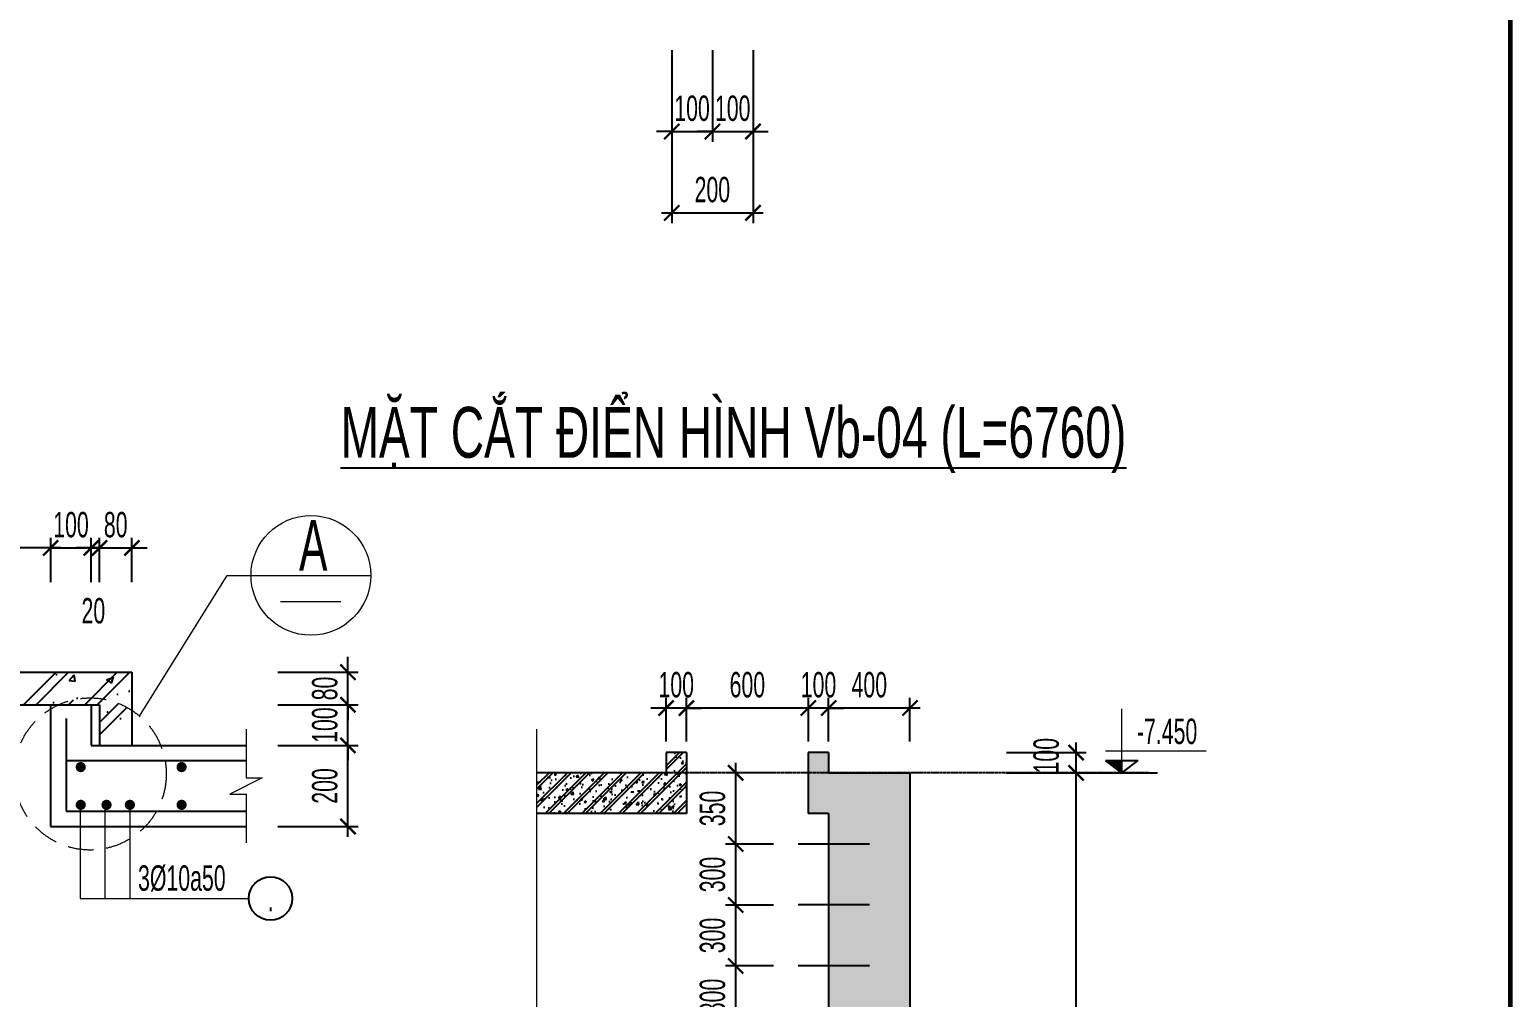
# Model space of a CAD drawing. Header units: millimetres. Extents: x 49116 to 95141, y 45601 to 60451.
# Drawn here: x 64198 to 67841, y 48001 to 50381 of the extents above; entities that cross this region are included whole.
import ezdxf
from ezdxf.enums import TextEntityAlignment as Align

# ---------------------------------------------------------------- set-up
doc = ezdxf.new("R2010")
doc.units = ezdxf.units.MM
doc.header["$MEASUREMENT"] = 0
doc.linetypes.add('CENTER2', pattern=[1.125, 0.75, -0.125, 0.125, -0.125])
doc.linetypes.add('HIDDEN', pattern=[9.525, 6.35, -3.175])
doc.layers.get('DEFPOINTS').update_dxf_attribs({"color": 252})
for name, color, linetype in [('CDC-KHUNGTEN', 7, 'Continuous'), ('CDC.01.AXIS', 160, 'CENTER2'), ('CDC.02.DIM', 1, 'Continuous'), ('CDC.03.BORDER', 3, 'Continuous'), ('CDC.05.STEEL', 4, 'Continuous'), ('CDC.06.TEXT', 2, 'Continuous'), ('CDC.10.HATCH', 251, 'Continuous'), ('CDC.14.STEELNUM', 3, 'Continuous'), ('CDC.16.BIGTEXT', 6, 'Continuous'), ('CHI', 1, 'Continuous'), ('DIM', 1, 'Continuous'), ('KCS_HATCH', 8, 'Continuous'), ('STEEL', 4, 'Continuous')]:
    doc.layers.add(name, color=color, linetype=linetype)
doc.layers.add('KCS_CHI', color=1, linetype='Continuous', lineweight=15)
doc.styles.add('arial', font='arial.ttf', dxfattribs={"width": 0.6})
doc.styles.add('KCS_SMTEXT', font='arial.ttf', dxfattribs={"width": 0.7})
doc.styles.add('TEXT', font='', dxfattribs={"width": 0.6, "height": 200})
doc.styles.get('TEXT').set_extended_font_data('.VnArialH')
doc.dimstyles.new('DIM25', dxfattribs={"dimscale": 25, "dimtxt": 2.5, "dimasz": 1.5, "dimexe": 1, "dimexo": 0, "dimgap": 1, "dimtad": 1, "dimdec": 0, "dimzin": 0, "dimdsep": 46, "dimtxsty": 'arial', "dimblk1": 'ARCHTICK', "dimblk2": 'ARCHTICK', "dimsah": 1, "dimcen": 0.09, "dimdle": 1, "dimclrd": 256, "dimclre": 1, "dimclrt": 2, "dimadec": 0, "dimazin": 0, "dimtfac": 1, "dimtdec": 0, "dimtix": 1, "dimtmove": 2, "dimatfit": 0, "dimldrblk": 'DOT', "dimfxl": 50, "dimtolj": 1, "dimtzin": 0, "dimarcsym": 0})
doc.dimstyles.new('DIM25x0.5', dxfattribs={"dimscale": 25, "dimtxt": 2.5, "dimasz": 1.5, "dimexe": 1, "dimexo": 0, "dimgap": 1, "dimtad": 1, "dimdec": 0, "dimlfac": 2, "dimzin": 0, "dimdsep": 46, "dimtxsty": 'arial', "dimblk1": 'ARCHTICK', "dimblk2": 'ARCHTICK', "dimsah": 1, "dimcen": 0.09, "dimdle": 1, "dimclrd": 256, "dimclre": 1, "dimclrt": 2, "dimadec": 0, "dimazin": 0, "dimtfac": 1, "dimtdec": 0, "dimtix": 1, "dimtmove": 2, "dimatfit": 0, "dimldrblk": 'DOT', "dimfxl": 50, "dimtolj": 1, "dimtzin": 0, "dimarcsym": 0})

# ---------------------------------------------------------------- blocks, each defined once
blk = doc.blocks.new('_ArchTick')
at = {"color": 0, "linetype": 'ByBlock', "const_width": 0.15}
blk.add_lwpolyline([(-0.5, -0.5), (0.5, 0.5)], dxfattribs=at)
blk = doc.blocks.new('*D64')
at = {"layer": 'CDC.02.DIM', "lineweight": -2, "transparency": 16777216}
for p, q in [((64981.1, 48720.7), (64981.1, 48758.2)), ((64981.1, 48620.7), (64981.1, 48720.7)), ((64981.1, 48620.7), (64981.1, 48583.2))]:
    blk.add_line(p, q, dxfattribs=at)
at = {"layer": 'CDC.02.DIM', "color": 1, "lineweight": -2, "transparency": 16777216}
for p, q in [((64808.6, 48720.7), (65006.1, 48720.7)), ((64808.6, 48620.7), (65006.1, 48620.7))]:
    blk.add_line(p, q, dxfattribs=at)
at = {"layer": 'DEFPOINTS', "color": 0, "transparency": 16777216}
for p in [(64808.6, 48720.7), (64981.1, 48720.7), (64808.6, 48620.7)]:
    blk.add_point(p, dxfattribs=at)
at = {"layer": 'CDC.02.DIM', "lineweight": -2, "transparency": 16777216, "xscale": 37.5, "yscale": 37.5, "zscale": 37.5}
for p, rotation in [((64981.1, 48720.7), 270), ((64981.1, 48620.7), 90)]:
    blk.add_blockref('_ArchTick', p, dxfattribs=dict(at, rotation=rotation))
at = {"layer": 'CDC.02.DIM', "color": 2, "transparency": 16777216, "insert": (64924.2, 48670.7), "char_height": 62.5, "attachment_point": 5, "rotation": 90, "style": 'arial'}
blk.add_mtext('\\A1;100', dxfattribs=at)
blk = doc.blocks.new('_DOT')
at = {"color": 0, "linetype": 'ByBlock'}
blk.add_line((-0.5, 0), (-1, 0), dxfattribs=at)
at = {"color": 0, "linetype": 'ByBlock', "const_width": 0.5}
blk.add_lwpolyline([(-0.25, 0, 1), (0.25, 0, 1)], format="xyb", close=True, dxfattribs=at)
blk = doc.blocks.new('*D65')
at = {"layer": 'CDC.02.DIM', "lineweight": -2, "transparency": 16777216}
blk.add_line((64274.8, 49106.4), (63624.8, 49106.4), dxfattribs=at)
at = {"layer": 'CDC.02.DIM', "color": 1, "lineweight": -2, "transparency": 16777216}
for p, q in [((63649.8, 49022), (63649.8, 49131.4)), ((64249.8, 49022), (64249.8, 49131.4))]:
    blk.add_line(p, q, dxfattribs=at)
at = {"layer": 'DEFPOINTS', "color": 0, "transparency": 16777216}
for p in [(63649.8, 49106.4), (63649.8, 49022), (64249.8, 49022)]:
    blk.add_point(p, dxfattribs=at)
at = {"layer": 'CDC.02.DIM', "lineweight": -2, "transparency": 16777216, "xscale": 37.5, "yscale": 37.5, "zscale": 37.5, "rotation": 180}
blk.add_blockref('_ArchTick', (63649.8, 49106.4), dxfattribs=at)
at = {"layer": 'CDC.02.DIM', "lineweight": -2, "transparency": 16777216, "xscale": 37.5, "yscale": 37.5, "zscale": 37.5}
blk.add_blockref('_ArchTick', (64249.8, 49106.4), dxfattribs=at)
at = {"layer": 'CDC.02.DIM', "color": 2, "transparency": 16777216, "insert": (63949.8, 49163.3), "char_height": 62.5, "attachment_point": 5, "style": 'arial'}
blk.add_mtext('\\A1;600 ', dxfattribs=at)
blk = doc.blocks.new('*D67')
at = {"layer": 'CDC.02.DIM', "lineweight": -2, "transparency": 16777216}
for p, q in [((64249.8, 49106.4), (64212.3, 49106.4)), ((64249.8, 49106.4), (64349.8, 49106.4)), ((64349.8, 49106.4), (64387.3, 49106.4))]:
    blk.add_line(p, q, dxfattribs=at)
at = {"layer": 'CDC.02.DIM', "color": 1, "lineweight": -2, "transparency": 16777216}
for p, q in [((64249.8, 49022), (64249.8, 49131.4)), ((64349.8, 49022), (64349.8, 49131.4))]:
    blk.add_line(p, q, dxfattribs=at)
at = {"layer": 'DEFPOINTS', "color": 0, "transparency": 16777216}
for p in [(64349.8, 49106.4), (64249.8, 49022), (64349.8, 49022)]:
    blk.add_point(p, dxfattribs=at)
at = {"layer": 'CDC.02.DIM', "lineweight": -2, "transparency": 16777216, "xscale": 37.5, "yscale": 37.5, "zscale": 37.5}
blk.add_blockref('_ArchTick', (64249.8, 49106.4), dxfattribs=at)
at = {"layer": 'CDC.02.DIM', "lineweight": -2, "transparency": 16777216, "xscale": 37.5, "yscale": 37.5, "zscale": 37.5, "rotation": 180}
blk.add_blockref('_ArchTick', (64349.8, 49106.4), dxfattribs=at)
at = {"layer": 'CDC.02.DIM', "color": 2, "transparency": 16777216, "insert": (64299.8, 49163.3), "char_height": 62.5, "attachment_point": 5, "style": 'arial'}
blk.add_mtext('\\A1;100 ', dxfattribs=at)
blk = doc.blocks.new('*D68')
at = {"layer": 'CDC.02.DIM', "lineweight": -2, "transparency": 16777216}
for p, q in [((64349.8, 49106.4), (64312.3, 49106.4)), ((64349.8, 49106.4), (64369.8, 49106.4)), ((64369.8, 49106.4), (64407.3, 49106.4))]:
    blk.add_line(p, q, dxfattribs=at)
at = {"layer": 'CDC.02.DIM', "color": 1, "lineweight": -2, "transparency": 16777216}
for p, q in [((64349.8, 49022), (64349.8, 49131.4)), ((64369.8, 49022), (64369.8, 49131.4))]:
    blk.add_line(p, q, dxfattribs=at)
at = {"layer": 'DEFPOINTS', "color": 0, "transparency": 16777216}
for p in [(64369.8, 49106.4), (64349.8, 49022), (64369.8, 49022)]:
    blk.add_point(p, dxfattribs=at)
at = {"layer": 'CDC.02.DIM', "lineweight": -2, "transparency": 16777216, "xscale": 37.5, "yscale": 37.5, "zscale": 37.5}
blk.add_blockref('_ArchTick', (64349.8, 49106.4), dxfattribs=at)
at = {"layer": 'CDC.02.DIM', "lineweight": -2, "transparency": 16777216, "xscale": 37.5, "yscale": 37.5, "zscale": 37.5, "rotation": 180}
blk.add_blockref('_ArchTick', (64369.8, 49106.4), dxfattribs=at)
at = {"layer": 'CDC.02.DIM', "color": 2, "transparency": 16777216, "insert": (64354.8, 48951.4), "char_height": 62.5, "attachment_point": 5, "style": 'arial'}
blk.add_mtext('\\A1;20', dxfattribs=at)
blk = doc.blocks.new('*D69')
at = {"layer": 'CDC.02.DIM', "lineweight": -2, "transparency": 16777216}
for p, q in [((64369.8, 49106.4), (64332.3, 49106.4)), ((64369.8, 49106.4), (64449.8, 49106.4)), ((64449.8, 49106.4), (64487.3, 49106.4))]:
    blk.add_line(p, q, dxfattribs=at)
at = {"layer": 'CDC.02.DIM', "color": 1, "lineweight": -2, "transparency": 16777216}
for p, q in [((64369.8, 49022), (64369.8, 49131.4)), ((64449.8, 49022), (64449.8, 49131.4))]:
    blk.add_line(p, q, dxfattribs=at)
at = {"layer": 'DEFPOINTS', "color": 0, "transparency": 16777216}
for p in [(64449.8, 49106.4), (64369.8, 49022), (64449.8, 49022)]:
    blk.add_point(p, dxfattribs=at)
at = {"layer": 'CDC.02.DIM', "lineweight": -2, "transparency": 16777216, "xscale": 37.5, "yscale": 37.5, "zscale": 37.5}
blk.add_blockref('_ArchTick', (64369.8, 49106.4), dxfattribs=at)
at = {"layer": 'CDC.02.DIM', "lineweight": -2, "transparency": 16777216, "xscale": 37.5, "yscale": 37.5, "zscale": 37.5, "rotation": 180}
blk.add_blockref('_ArchTick', (64449.8, 49106.4), dxfattribs=at)
at = {"layer": 'CDC.02.DIM', "color": 2, "transparency": 16777216, "insert": (64409.8, 49163.3), "char_height": 62.5, "attachment_point": 5, "style": 'arial'}
blk.add_mtext('\\A1;80 ', dxfattribs=at)
blk = doc.blocks.new('*D72')
at = {"layer": 'CDC.02.DIM', "lineweight": -2, "transparency": 16777216}
for p, q in [((64981.1, 48800.7), (64981.1, 48838.2)), ((64981.1, 48720.7), (64981.1, 48800.7)), ((64981.1, 48720.7), (64981.1, 48683.2))]:
    blk.add_line(p, q, dxfattribs=at)
at = {"layer": 'CDC.02.DIM', "color": 1, "lineweight": -2, "transparency": 16777216}
for p, q in [((64808.6, 48800.7), (65006.1, 48800.7)), ((64808.6, 48720.7), (65006.1, 48720.7))]:
    blk.add_line(p, q, dxfattribs=at)
at = {"layer": 'DEFPOINTS', "color": 0, "transparency": 16777216}
for p in [(64808.6, 48800.7), (64981.1, 48800.7), (64808.6, 48720.7)]:
    blk.add_point(p, dxfattribs=at)
at = {"layer": 'CDC.02.DIM', "lineweight": -2, "transparency": 16777216, "xscale": 37.5, "yscale": 37.5, "zscale": 37.5}
for p, rotation in [((64981.1, 48800.7), 270), ((64981.1, 48720.7), 90)]:
    blk.add_blockref('_ArchTick', p, dxfattribs=dict(at, rotation=rotation))
at = {"layer": 'CDC.02.DIM', "color": 2, "transparency": 16777216, "insert": (64924.2, 48760.7), "char_height": 62.5, "attachment_point": 5, "rotation": 90, "style": 'arial'}
blk.add_mtext('\\A1;80', dxfattribs=at)
blk = doc.blocks.new('*D81')
at = {"layer": 'CDC.02.DIM', "lineweight": -2, "transparency": 16777216}
blk.add_line((64981.1, 48396.2), (64981.1, 48645.7), dxfattribs=at)
at = {"layer": 'CDC.02.DIM', "color": 1, "lineweight": -2, "transparency": 16777216}
for p, q in [((64808.6, 48620.7), (65006.1, 48620.7)), ((64808.6, 48421.2), (65006.1, 48421.2))]:
    blk.add_line(p, q, dxfattribs=at)
at = {"layer": 'DEFPOINTS', "color": 0, "transparency": 16777216}
for p in [(64808.6, 48620.7), (64981.1, 48620.7), (64808.6, 48421.2)]:
    blk.add_point(p, dxfattribs=at)
at = {"layer": 'CDC.02.DIM', "lineweight": -2, "transparency": 16777216, "xscale": 37.5, "yscale": 37.5, "zscale": 37.5}
for p, rotation in [((64981.1, 48620.7), 90), ((64981.1, 48421.2), 270)]:
    blk.add_blockref('_ArchTick', p, dxfattribs=dict(at, rotation=rotation))
at = {"layer": 'CDC.02.DIM', "color": 2, "transparency": 16777216, "insert": (64924.2, 48521), "char_height": 62.5, "attachment_point": 5, "rotation": 90, "style": 'arial'}
blk.add_mtext('\\A1;200', dxfattribs=at)
blk = doc.blocks.new('*D109')
at = {"layer": 'CDC.02.DIM', "color": 1, "lineweight": -2, "transparency": 16777216}
for p, q in [((65777.6, 50330.4), (65777.6, 50105.4)), ((65877.6, 50330.4), (65877.6, 50105.4))]:
    blk.add_line(p, q, dxfattribs=at)
at = {"layer": 'CDC.02.DIM', "lineweight": -2, "transparency": 16777216}
for p, q in [((65777.6, 50130.4), (65740.1, 50130.4)), ((65777.6, 50130.4), (65877.6, 50130.4)), ((65877.6, 50130.4), (65915.1, 50130.4))]:
    blk.add_line(p, q, dxfattribs=at)
at = {"layer": 'DEFPOINTS', "color": 0, "transparency": 16777216}
for p in [(65777.6, 50330.4), (65877.6, 50330.4), (65877.6, 50130.4)]:
    blk.add_point(p, dxfattribs=at)
at = {"layer": 'CDC.02.DIM', "lineweight": -2, "transparency": 16777216, "xscale": 37.5, "yscale": 37.5, "zscale": 37.5}
blk.add_blockref('_ArchTick', (65777.6, 50130.4), dxfattribs=at)
at = {"layer": 'CDC.02.DIM', "lineweight": -2, "transparency": 16777216, "xscale": 37.5, "yscale": 37.5, "zscale": 37.5, "rotation": 180}
blk.add_blockref('_ArchTick', (65877.6, 50130.4), dxfattribs=at)
at = {"layer": 'CDC.02.DIM', "color": 2, "transparency": 16777216, "insert": (65827.6, 50187.4), "char_height": 62.5, "attachment_point": 5, "style": 'arial'}
blk.add_mtext('\\A1;100', dxfattribs=at)
blk = doc.blocks.new('*D118')
at = {"layer": 'CDC.02.DIM', "color": 1, "lineweight": -2, "transparency": 16777216}
for p, q in [((65777.6, 50330.4), (65777.6, 49905.4)), ((65977.6, 50330.4), (65977.6, 49905.4))]:
    blk.add_line(p, q, dxfattribs=at)
at = {"layer": 'CDC.02.DIM', "lineweight": -2, "transparency": 16777216}
blk.add_line((65752.6, 49930.4), (66002.6, 49930.4), dxfattribs=at)
at = {"layer": 'DEFPOINTS', "color": 0, "transparency": 16777216}
for p in [(65777.6, 50330.4), (65977.6, 50330.4), (65977.6, 49930.4)]:
    blk.add_point(p, dxfattribs=at)
at = {"layer": 'CDC.02.DIM', "lineweight": -2, "transparency": 16777216, "xscale": 37.5, "yscale": 37.5, "zscale": 37.5, "rotation": 180}
blk.add_blockref('_ArchTick', (65777.6, 49930.4), dxfattribs=at)
at = {"layer": 'CDC.02.DIM', "lineweight": -2, "transparency": 16777216, "xscale": 37.5, "yscale": 37.5, "zscale": 37.5}
blk.add_blockref('_ArchTick', (65977.6, 49930.4), dxfattribs=at)
at = {"layer": 'CDC.02.DIM', "color": 2, "transparency": 16777216, "insert": (65877.6, 49987.4), "char_height": 62.5, "attachment_point": 5, "style": 'arial'}
blk.add_mtext('\\A1;200', dxfattribs=at)
blk = doc.blocks.new('*D119')
at = {"layer": 'CDC.02.DIM', "color": 1, "lineweight": -2, "transparency": 16777216}
for p, q in [((65877.6, 50330.4), (65877.6, 50105.4)), ((65977.6, 50330.4), (65977.6, 50105.4))]:
    blk.add_line(p, q, dxfattribs=at)
at = {"layer": 'CDC.02.DIM', "lineweight": -2, "transparency": 16777216}
for p, q in [((65877.6, 50130.4), (65840.1, 50130.4)), ((65877.6, 50130.4), (65977.6, 50130.4)), ((65977.6, 50130.4), (66015.1, 50130.4))]:
    blk.add_line(p, q, dxfattribs=at)
at = {"layer": 'DEFPOINTS', "color": 0, "transparency": 16777216}
for p in [(65877.6, 50330.4), (65977.6, 50330.4), (65977.6, 50130.4)]:
    blk.add_point(p, dxfattribs=at)
at = {"layer": 'CDC.02.DIM', "lineweight": -2, "transparency": 16777216, "xscale": 37.5, "yscale": 37.5, "zscale": 37.5}
blk.add_blockref('_ArchTick', (65877.6, 50130.4), dxfattribs=at)
at = {"layer": 'CDC.02.DIM', "lineweight": -2, "transparency": 16777216, "xscale": 37.5, "yscale": 37.5, "zscale": 37.5, "rotation": 180}
blk.add_blockref('_ArchTick', (65977.6, 50130.4), dxfattribs=at)
at = {"layer": 'CDC.02.DIM', "color": 2, "transparency": 16777216, "insert": (65927.6, 50187.4), "char_height": 62.5, "attachment_point": 5, "style": 'arial'}
blk.add_mtext('\\A1;100', dxfattribs=at)
blk = doc.blocks.new('KHUNG A1')
at = {"layer": 'CDC-KHUNGTEN', "color": 255, "lineweight": 60}
blk.add_lwpolyline([(10366.22, 712.17), (10366.22, 1278.17), (9650.22, 1278.17), (9650.22, 712.17), (10366.22, 712.17)], close=True, dxfattribs=at)
blk = doc.blocks.new('CAODO')
at = {"layer": 'KCS_HATCH'}
blk.add_hatch(color=256, dxfattribs=at).paths.add_polyline_path([(-3269.7, 14651), (-3309.7, 14651), (-3269.7, 14621)])
at = {"layer": 'CHI'}
for q in [(-3309.7, 14651), (-3229.7, 14651)]:
    blk.add_line((-3269.7, 14621), q, dxfattribs=at)
at = {"layer": 'DIM'}
for p, q in [((-3309.7, 14651), (-3229.7, 14651)), ((-3269.7, 14621), (-3269.7, 14651)), ((-3357.2, 14621), (-3182.2, 14621))]:
    blk.add_line(p, q, dxfattribs=at)
at = {"layer": 'KCS_CHI'}
for p, q in [((-3269.7, 14621), (-3269.7, 14778.1)), ((-3310.2, 14675.4), (-3062.5, 14675.4))]:
    blk.add_line(p, q, dxfattribs=at)
blk = doc.blocks.new('*D233')
at = {"layer": 'CDC.02.DIM', "lineweight": -2, "transparency": 16777216}
blk.add_line((66772.4, 46953.2), (66772.4, 48578.2), dxfattribs=at)
at = {"layer": 'CDC.02.DIM', "color": 1, "lineweight": -2, "transparency": 16777216}
for p, q in [((66600.8, 48553.2), (66797.4, 48553.2)), ((66600.8, 46978.2), (66797.4, 46978.2))]:
    blk.add_line(p, q, dxfattribs=at)
at = {"layer": 'DEFPOINTS', "color": 0, "transparency": 16777216}
for p in [(66600.8, 48553.2), (66772.4, 48553.2), (66600.8, 46978.2)]:
    blk.add_point(p, dxfattribs=at)
at = {"layer": 'CDC.02.DIM', "lineweight": -2, "transparency": 16777216, "xscale": 37.5, "yscale": 37.5, "zscale": 37.5}
for p, rotation in [((66772.4, 48553.2), 90), ((66772.4, 46978.2), 270)]:
    blk.add_blockref('_ArchTick', p, dxfattribs=dict(at, rotation=rotation))
at = {"layer": 'CDC.02.DIM', "color": 2, "transparency": 16777216, "insert": (66715.4, 47765.7), "char_height": 62.5, "attachment_point": 5, "rotation": 90, "style": 'arial'}
blk.add_mtext('\\A1;3150', dxfattribs=at)
blk = doc.blocks.new('*D234')
at = {"layer": 'CDC.02.DIM', "color": 1, "lineweight": -2, "transparency": 16777216}
for p, q in [((66600.8, 48603.2), (66797.4, 48603.2)), ((66600.8, 48553.2), (66797.4, 48553.2))]:
    blk.add_line(p, q, dxfattribs=at)
at = {"layer": 'CDC.02.DIM', "lineweight": -2, "transparency": 16777216}
blk.add_line((66772.4, 48528.2), (66772.4, 48628.2), dxfattribs=at)
at = {"layer": 'DEFPOINTS', "color": 0, "transparency": 16777216}
for p in [(66600.8, 48603.2), (66772.4, 48603.2), (66600.8, 48553.2)]:
    blk.add_point(p, dxfattribs=at)
at = {"layer": 'CDC.02.DIM', "lineweight": -2, "transparency": 16777216, "xscale": 37.5, "yscale": 37.5, "zscale": 37.5}
for p, rotation in [((66772.4, 48603.2), 90), ((66772.4, 48553.2), 270)]:
    blk.add_blockref('_ArchTick', p, dxfattribs=dict(at, rotation=rotation))
at = {"layer": 'CDC.02.DIM', "color": 2, "transparency": 16777216, "insert": (66699.1, 48595.4), "char_height": 62.5, "attachment_point": 5, "rotation": 90, "style": 'arial'}
blk.add_mtext('\\A1;100', dxfattribs=at)
blk = doc.blocks.new('*U231')
at = {"layer": 'STEEL'}
blk.add_line((-87.9, 0), (87.9, 0), dxfattribs=at)
blk = doc.blocks.new('*U232')
at = {"layer": 'CDC.03.BORDER', "color": 0, "linetype": 'ByBlock', "lineweight": -2, "transparency": 16777216}
for p in [(0, 1200), (0, 1050), (0, 900), (0, 750), (0, 600), (0, 450), (0, 300), (0, 150), (0, 0)]:
    blk.add_blockref('*U231', p, dxfattribs=at)
blk = doc.blocks.new('*D242')
at = {"layer": 'CDC.02.DIM', "lineweight": -2, "transparency": 16777216}
blk.add_line((65935, 47903.2), (65935, 48103.2), dxfattribs=at)
at = {"layer": 'CDC.02.DIM', "color": 1, "lineweight": -2, "transparency": 16777216}
for p, q in [((66028.3, 48078.2), (65910, 48078.2)), ((66028.3, 47928.2), (65910, 47928.2))]:
    blk.add_line(p, q, dxfattribs=at)
at = {"layer": 'DEFPOINTS', "color": 0, "transparency": 16777216}
for p in [(65935, 48078.2), (66028.3, 48078.2), (66028.3, 47928.2)]:
    blk.add_point(p, dxfattribs=at)
at = {"layer": 'CDC.02.DIM', "lineweight": -2, "transparency": 16777216, "xscale": 37.5, "yscale": 37.5, "zscale": 37.5}
for p, rotation in [((65935, 48078.2), 90), ((65935, 47928.2), 270)]:
    blk.add_blockref('_ArchTick', p, dxfattribs=dict(at, rotation=rotation))
at = {"layer": 'CDC.02.DIM', "color": 2, "transparency": 16777216, "insert": (65878.1, 48003.2), "char_height": 62.5, "attachment_point": 5, "rotation": 90, "style": 'arial'}
blk.add_mtext('\\A1;300', dxfattribs=at)
blk = doc.blocks.new('*D243')
at = {"layer": 'CDC.02.DIM', "lineweight": -2, "transparency": 16777216}
blk.add_line((65935, 48053.2), (65935, 48253.2), dxfattribs=at)
at = {"layer": 'CDC.02.DIM', "color": 1, "lineweight": -2, "transparency": 16777216}
for p, q in [((66028.3, 48228.2), (65910, 48228.2)), ((66028.3, 48078.2), (65910, 48078.2))]:
    blk.add_line(p, q, dxfattribs=at)
at = {"layer": 'DEFPOINTS', "color": 0, "transparency": 16777216}
for p in [(65935, 48228.2), (66028.3, 48228.2), (66028.3, 48078.2)]:
    blk.add_point(p, dxfattribs=at)
at = {"layer": 'CDC.02.DIM', "lineweight": -2, "transparency": 16777216, "xscale": 37.5, "yscale": 37.5, "zscale": 37.5}
for p, rotation in [((65935, 48228.2), 90), ((65935, 48078.2), 270)]:
    blk.add_blockref('_ArchTick', p, dxfattribs=dict(at, rotation=rotation))
at = {"layer": 'CDC.02.DIM', "color": 2, "transparency": 16777216, "insert": (65878.1, 48153.2), "char_height": 62.5, "attachment_point": 5, "rotation": 90, "style": 'arial'}
blk.add_mtext('\\A1;300', dxfattribs=at)
blk = doc.blocks.new('*D244')
at = {"layer": 'CDC.02.DIM', "color": 1, "lineweight": -2, "transparency": 16777216}
for p, q in [((66028.3, 48378.2), (65910, 48378.2)), ((66028.3, 48228.2), (65910, 48228.2))]:
    blk.add_line(p, q, dxfattribs=at)
at = {"layer": 'CDC.02.DIM', "lineweight": -2, "transparency": 16777216}
blk.add_line((65935, 48203.2), (65935, 48403.2), dxfattribs=at)
at = {"layer": 'DEFPOINTS', "color": 0, "transparency": 16777216}
for p in [(65935, 48378.2), (66028.3, 48378.2), (66028.3, 48228.2)]:
    blk.add_point(p, dxfattribs=at)
at = {"layer": 'CDC.02.DIM', "lineweight": -2, "transparency": 16777216, "xscale": 37.5, "yscale": 37.5, "zscale": 37.5}
for p, rotation in [((65935, 48378.2), 90), ((65935, 48228.2), 270)]:
    blk.add_blockref('_ArchTick', p, dxfattribs=dict(at, rotation=rotation))
at = {"layer": 'CDC.02.DIM', "color": 2, "transparency": 16777216, "insert": (65878.1, 48303.2), "char_height": 62.5, "attachment_point": 5, "rotation": 90, "style": 'arial'}
blk.add_mtext('\\A1;300', dxfattribs=at)
blk = doc.blocks.new('*D245')
at = {"layer": 'CDC.02.DIM', "lineweight": -2, "transparency": 16777216}
blk.add_line((65935, 48353.2), (65935, 48578.2), dxfattribs=at)
at = {"layer": 'CDC.02.DIM', "color": 1, "lineweight": -2, "transparency": 16777216}
for p, q in [((66028.3, 48553.2), (65910, 48553.2)), ((66028.3, 48378.2), (65910, 48378.2))]:
    blk.add_line(p, q, dxfattribs=at)
at = {"layer": 'DEFPOINTS', "color": 0, "transparency": 16777216}
for p in [(65935, 48553.2), (66028.3, 48553.2), (66028.3, 48378.2)]:
    blk.add_point(p, dxfattribs=at)
at = {"layer": 'CDC.02.DIM', "lineweight": -2, "transparency": 16777216, "xscale": 37.5, "yscale": 37.5, "zscale": 37.5}
for p, rotation in [((65935, 48553.2), 90), ((65935, 48378.2), 270)]:
    blk.add_blockref('_ArchTick', p, dxfattribs=dict(at, rotation=rotation))
at = {"layer": 'CDC.02.DIM', "color": 2, "transparency": 16777216, "insert": (65878.1, 48465.7), "char_height": 62.5, "attachment_point": 5, "rotation": 90, "style": 'arial'}
blk.add_mtext('\\A1;350', dxfattribs=at)
blk = doc.blocks.new('*D248')
at = {"layer": 'DEFPOINTS', "color": 0, "transparency": 16777216}
for p in [(66163.7, 48712.7), (66163.7, 48630), (66363.7, 48630)]:
    blk.add_point(p, dxfattribs=at)
at = {"layer": 'KCS_CHI', "lineweight": -2, "transparency": 16777216}
blk.add_line((66388.7, 48712.7), (66138.7, 48712.7), dxfattribs=at)
at = {"layer": 'KCS_CHI', "color": 1, "lineweight": -2, "transparency": 16777216}
for p, q in [((66163.7, 48630), (66163.7, 48737.7)), ((66363.7, 48630), (66363.7, 48737.7))]:
    blk.add_line(p, q, dxfattribs=at)
at = {"layer": 'KCS_CHI', "lineweight": -2, "transparency": 16777216, "xscale": 37.5, "yscale": 37.5, "zscale": 37.5, "rotation": 180}
blk.add_blockref('_ArchTick', (66163.7, 48712.7), dxfattribs=at)
at = {"layer": 'KCS_CHI', "lineweight": -2, "transparency": 16777216, "xscale": 37.5, "yscale": 37.5, "zscale": 37.5}
blk.add_blockref('_ArchTick', (66363.7, 48712.7), dxfattribs=at)
at = {"layer": 'KCS_CHI', "color": 2, "transparency": 16777216, "insert": (66263.7, 48769.6), "char_height": 62.5, "attachment_point": 5, "style": 'arial'}
blk.add_mtext('\\A1;400', dxfattribs=at)
blk = doc.blocks.new('*D249')
at = {"layer": 'DEFPOINTS', "color": 0, "transparency": 16777216}
for p in [(66113.7, 48712.7), (66113.7, 48630), (66163.7, 48630)]:
    blk.add_point(p, dxfattribs=at)
at = {"layer": 'KCS_CHI', "lineweight": -2, "transparency": 16777216}
for p, q in [((66113.7, 48712.7), (66076.2, 48712.7)), ((66163.7, 48712.7), (66113.7, 48712.7)), ((66163.7, 48712.7), (66201.2, 48712.7))]:
    blk.add_line(p, q, dxfattribs=at)
at = {"layer": 'KCS_CHI', "color": 1, "lineweight": -2, "transparency": 16777216}
for p, q in [((66113.7, 48630), (66113.7, 48737.7)), ((66163.7, 48630), (66163.7, 48737.7))]:
    blk.add_line(p, q, dxfattribs=at)
at = {"layer": 'KCS_CHI', "lineweight": -2, "transparency": 16777216, "xscale": 37.5, "yscale": 37.5, "zscale": 37.5}
blk.add_blockref('_ArchTick', (66113.7, 48712.7), dxfattribs=at)
at = {"layer": 'KCS_CHI', "lineweight": -2, "transparency": 16777216, "xscale": 37.5, "yscale": 37.5, "zscale": 37.5, "rotation": 180}
blk.add_blockref('_ArchTick', (66163.7, 48712.7), dxfattribs=at)
at = {"layer": 'KCS_CHI', "color": 2, "transparency": 16777216, "insert": (66138.7, 48769.6), "char_height": 62.5, "attachment_point": 5, "style": 'arial'}
blk.add_mtext('\\A1;100', dxfattribs=at)
blk = doc.blocks.new('*D250')
at = {"layer": 'DEFPOINTS', "color": 0, "transparency": 16777216}
for p in [(65813.7, 48712.7), (65813.7, 48630), (66113.7, 48630)]:
    blk.add_point(p, dxfattribs=at)
at = {"layer": 'KCS_CHI', "lineweight": -2, "transparency": 16777216}
blk.add_line((66138.7, 48712.7), (65788.7, 48712.7), dxfattribs=at)
at = {"layer": 'KCS_CHI', "color": 1, "lineweight": -2, "transparency": 16777216}
for p, q in [((65813.7, 48630), (65813.7, 48737.7)), ((66113.7, 48630), (66113.7, 48737.7))]:
    blk.add_line(p, q, dxfattribs=at)
at = {"layer": 'KCS_CHI', "lineweight": -2, "transparency": 16777216, "xscale": 37.5, "yscale": 37.5, "zscale": 37.5, "rotation": 180}
blk.add_blockref('_ArchTick', (65813.7, 48712.7), dxfattribs=at)
at = {"layer": 'KCS_CHI', "lineweight": -2, "transparency": 16777216, "xscale": 37.5, "yscale": 37.5, "zscale": 37.5}
blk.add_blockref('_ArchTick', (66113.7, 48712.7), dxfattribs=at)
at = {"layer": 'KCS_CHI', "color": 2, "transparency": 16777216, "insert": (65963.7, 48769.6), "char_height": 62.5, "attachment_point": 5, "style": 'arial'}
blk.add_mtext('\\A1;600', dxfattribs=at)
blk = doc.blocks.new('*D251')
at = {"layer": 'DEFPOINTS', "color": 0, "transparency": 16777216}
for p in [(65763.7, 48712.7), (65763.7, 48630), (65813.7, 48630)]:
    blk.add_point(p, dxfattribs=at)
at = {"layer": 'KCS_CHI', "lineweight": -2, "transparency": 16777216}
for p, q in [((65763.7, 48712.7), (65726.2, 48712.7)), ((65813.7, 48712.7), (65763.7, 48712.7)), ((65813.7, 48712.7), (65851.2, 48712.7))]:
    blk.add_line(p, q, dxfattribs=at)
at = {"layer": 'KCS_CHI', "color": 1, "lineweight": -2, "transparency": 16777216}
for p, q in [((65763.7, 48630), (65763.7, 48737.7)), ((65813.7, 48630), (65813.7, 48737.7))]:
    blk.add_line(p, q, dxfattribs=at)
at = {"layer": 'KCS_CHI', "lineweight": -2, "transparency": 16777216, "xscale": 37.5, "yscale": 37.5, "zscale": 37.5}
blk.add_blockref('_ArchTick', (65763.7, 48712.7), dxfattribs=at)
at = {"layer": 'KCS_CHI', "lineweight": -2, "transparency": 16777216, "xscale": 37.5, "yscale": 37.5, "zscale": 37.5, "rotation": 180}
blk.add_blockref('_ArchTick', (65813.7, 48712.7), dxfattribs=at)
at = {"layer": 'KCS_CHI', "color": 2, "transparency": 16777216, "insert": (65788.7, 48769.6), "char_height": 62.5, "attachment_point": 5, "style": 'arial'}
blk.add_mtext('\\A1;100', dxfattribs=at)

msp = doc.modelspace()

# ---------------------------------------------------------------- hatches: boundary and pattern name
at = {"layer": 'CDC.10.HATCH', "ltscale": 3}
h = msp.add_hatch(dxfattribs=at)
h.set_pattern_fill('CHAU-01', color=256, scale=25, style=0, pattern_type=2)
h.set_pattern_definition([(50, (102737.51, 39311.26), (179.31505, -15.68803), [18.75, -206.25]), (355, (102737.51, 39311.26), (-34.6878, 188.048), [15, -165]), (100.4514, (102752.46, 39309.95), (144.62735, 172.3599), [15.93505, -175.2855]), (46.1842, (102737.51, 39361.26), (266.8103, -41.3798), [28.125, -309.375]), (96.6356, (102759.75, 39357.8), (233.6657, 243.5295), [23.9026, -262.9282]), (351.1842, (102737.5, 39361.26), (233.6655, 243.5297), [22.5, -247.5]), (21, (102762.51, 39348.76), (149.22676, -100.6547), [18.75, -206.25]), (326, (102762.51, 39348.76), (60.8288, 181.2875), [15, -165]), (71.4514, (102774.95, 39340.37), (210.05566, 80.6326), [15.93505, -175.2855]), (37.5, (102737.514, 39311.26), (3.03996, 83.22346), [0, -163, 0, -167.5, 0, -165.625]), (7.5, (102737.51, 39311.26), (65.76738, 98.60293), [0, -95.5, 0, -159.25, 0, -63.125]), (327.5, (102681.764, 39311.26), (133.45561, -5.63872), [0, -62.5, 0, -195, 0, -258.75]), (317.5, (102656.76, 39311.26), (145.79654, 25.02625), [0, -81.25, 0, -129.5, 0, -183.75]), (45, (102737.51, 39311.26), (-75.1301, 75.1301), []), (45, (102737.51, 39341.88), (-75.1301, 75.1301), [])])
h.paths.add_polyline_path([(64449.75, 48720.71), (64449.75, 48800.71), (63449.75, 48800.71), (63449.75, 48620.71), (63529.75, 48620.71), (63529.75, 48720.71)])
h = msp.add_hatch(dxfattribs=at)
h.set_pattern_fill('CHAU-02', color=256, scale=25, style=0, pattern_type=2)
h.set_pattern_definition([(320, (38127.9, 92155.93), (-15.68803, -179.31505), [18.75, -206.25]), (265, (38127.9, 92155.93), (188.04803, 34.68783), [15, -165]), (10.4514, (38126.6, 92140.99), (172.3599, -144.62735), [15.93505, -175.2855]), (316.1842, (38177.9, 92155.93), (-41.3798, -266.8103), [28.125, -309.375]), (6.6356, (38174.46, 92133.7), (243.5295, -233.6657), [23.9026, -262.9282]), (261.1842, (38177.9, 92155.93), (243.5297, -233.6655), [22.5, -247.5]), (291, (38165.4, 92130.93), (-100.65472, -149.22676), [18.75, -206.25]), (136, (38165.4, 92130.93), (-91.38495, -167.9705), [15, -165]), (341.4514, (38157.02, 92118.5), (80.6326, -210.05566), [15.93505, -175.2855]), (337.5, (38127.907, 92155.934), (73.593615, 38.979046), [0, -163, 0, -167.5, 0, -165.625]), (274.5, (38127.91, 92155.93), (95.0258, -70.83773), [0, -95.5, 0, -159.25, 0, -63.125]), (237.5, (38127.907, 92211.684), (-5.63872, -133.45561), [0, -62.5, 0, -195, 0, -258.75]), (227.5, (38127.91, 92236.68), (25.02625, -145.79654), [0, -81.25, 0, -129.5, 0, -183.75]), (225, (38127.91, 92155.93), (75.1301, -75.1301), []), (225, (38158.53, 92155.93), (75.1301, -75.1301), [])])
h.paths.add_polyline_path([(64449.75, 48620.71), (64449.75, 48706.79, 0.1463391), (64347.05, 48737.5, 0.1071424), (64269.6, 48720.71), (64369.75, 48720.71), (64369.75, 48620.71)])
at = {"layer": 'CDC.10.HATCH'}
h = msp.add_hatch(dxfattribs=at)
h.set_pattern_fill('CHAU-02', color=256, scale=7.5, style=0, pattern_type=2)
h.set_pattern_definition([(50, (235222.68, 141276.523), (53.794514, -4.70641), [5.625, -61.875]), (355, (235222.68, 141276.523), (-10.40635, 56.41441), [4.5, -49.5]), (100.4514, (235227.16, 141276.13), (43.388204, 51.707966), [4.780514, -52.585658]), (46.1842, (235222.68, 141291.52), (80.043079, -12.413926), [8.4375, -92.8125]), (96.6356, (235229.35, 141290.49), (70.099703, 73.05884), [7.17077, -78.878475]), (351.1842, (235222.68, 141291.52), (70.099646, 73.058895), [6.75, -74.25]), (21, (235230.18, 141287.773), (44.768029, -30.196417), [5.625, -61.875]), (226, (235230.18, 141287.773), (50.391159, -27.415486), [4.5, -49.5]), (71.4514, (235233.91, 141285.257), (63.016697, 24.189787), [4.780514, -52.585658]), (67.5, (235222.68, 141276.523), (-11.6937137, 22.0780846), [0, -48.9, 0, -50.25, 0, -49.6875]), (4.5, (235222.68, 141276.523), (21.2513193, 28.507739), [0, -28.65, 0, -47.775, 0, -18.9375]), (327.5, (235205.954, 141276.523), (40.0366827, -1.6916154), [0, -18.75, 0, -58.5, 0, -77.625]), (317.5, (235198.454, 141276.523), (43.738963, 7.5078737), [0, -24.375, 0, -38.85, 0, -55.125]), (315, (235222.68, 141276.523), (22.5390287, 22.5390287), []), (315, (235222.68, 141285.71), (22.5390287, 22.5390287), [])])
h.paths.add_polyline_path([(66163.65, 48603.22), (66163.65, 48553.22), (66363.65, 48553.22), (66363.65, 46978.22), (66363.65, 46728.22), (65446.12, 46728.22), (65446.12, 46978.22), (66063.65, 46978.22), (66163.65, 47078.22), (66163.65, 48453.22), (66113.65, 48453.22), (66113.65, 48603.22)])
h = msp.add_hatch(dxfattribs=at)
h.set_pattern_fill('BT-01', color=256, scale=7.5, style=0, pattern_type=2)
h.set_pattern_definition([(50, (218659.227, 156423.88), (53.794514, -4.70641), [5.625, -61.875]), (355, (218659.227, 156423.88), (-10.40635, 56.41441), [4.5, -49.5]), (100.4514, (218663.71, 156423.487), (43.388204, 51.707966), [4.780514, -52.585658]), (46.1842, (218659.23, 156438.88), (80.043079, -12.413926), [8.4375, -92.8125]), (96.6356, (218665.9, 156437.845), (70.099703, 73.05884), [7.17077, -78.878475]), (351.1842, (218659.23, 156438.88), (70.099646, 73.058895), [6.75, -74.25]), (21, (218666.727, 156435.13), (44.768029, -30.196417), [5.625, -61.875]), (326, (218666.727, 156435.13), (18.24865, 54.386253), [4.5, -49.5]), (71.4514, (218670.46, 156432.613), (63.016697, 24.189787), [4.780514, -52.585658]), (37.5, (218659.227, 156423.88), (0.9119891, 24.967039), [0, -48.9, 0, -50.25, 0, -49.6875]), (7.5, (218659.227, 156423.88), (19.7302153, 29.5808784), [0, -28.65, 0, -47.775, 0, -18.9375]), (327.5, (218642.502, 156423.88), (40.0366827, -1.6916154), [0, -18.75, 0, -58.5, 0, -77.625]), (317.5, (218635.002, 156423.88), (43.738963, 7.507874), [0, -24.375, 0, -38.85, 0, -55.125]), (45, (218659.227, 156423.88), (-22.5390287, 22.5390287), []), (45, (218659.227, 156433.067), (-22.5390287, 22.5390287), [])])
h.paths.add_polyline_path([(65763.65, 48603.22), (65813.65, 48603.22), (65813.65, 48453.22), (65446.12, 48453.22), (65446.12, 48553.22), (65763.65, 48553.22)])

# ---------------------------------------------------------------- linework, layer by layer
at = {"layer": 'CDC.01.AXIS'}
msp.add_line((66952.33, 48553.22), (65446.12, 48553.22), dxfattribs=at)
at = {"layer": 'CDC.03.BORDER'}
for p, q in [((63449.75, 48800.71), (64449.75, 48800.71)), ((64449.75, 48800.71), (64449.75, 48620.71)), ((63529.75, 48720.71), (64369.75, 48720.71)), ((64249.75, 48720.71), (64249.75, 48421.21)), ((64349.75, 48720.71), (64349.75, 48620.71)), ((64369.75, 48720.71), (64369.75, 48620.71)), ((64349.75, 48620.71), (64404.75, 48620.71)), ((64349.75, 48620.71), (64730.57, 48620.71)), ((65763.65, 48603.22), (65763.65, 48553.22)), ((65813.65, 48603.22), (65763.65, 48603.22)), ((65813.65, 48603.22), (65813.65, 48453.47)), ((66163.65, 48603.22), (66113.65, 48603.22)), ((66113.65, 48603.22), (66113.65, 48453.22)), ((66163.65, 48603.22), (66163.65, 48553.22)), ((65632.4, 48553.22), (65446.12, 48553.22)), ((65763.65, 48553.22), (65573.24, 48553.22)), ((66163.65, 48553.22), (66363.65, 48553.22)), ((66363.65, 48553.22), (66363.65, 46728.22)), ((65694.9, 48453.22), (65446.12, 48453.22)), ((65813.65, 48453.47), (65573.24, 48453.47)), ((66163.65, 48453.22), (66113.65, 48453.22)), ((66163.65, 48453.22), (66163.65, 47078.22)), ((64249.75, 48421.21), (64730.57, 48421.21))]:
    msp.add_line(p, q, dxfattribs=at)
at = {"layer": 'CDC.05.STEEL'}
for p, q in [((64287.95, 48687.31), (64287.95, 48458.71)), ((64287.95, 48583.21), (64730.57, 48583.21)), ((64287.95, 48458.71), (64730.57, 48458.71))]:
    msp.add_line(p, q, dxfattribs=at)
at = {"layer": 'CDC.05.STEEL', "color": 1, "const_width": 12.5}
for points in [[(64329.94, 48567.38, -1), (64317.44, 48567.38, -1)], [(64565.61, 48567.38, -1), (64578.11, 48567.38, -1)], [(64329.94, 48474.54, -1), (64317.44, 48474.54, -1)], [(64380.96, 48474.54, 1), (64393.46, 48474.54, 1)], [(64438.41, 48474.54, 1), (64450.91, 48474.54, 1)], [(64565.61, 48474.54, 1), (64578.11, 48474.54, 1)]]:
    msp.add_lwpolyline(points, format="xyb", close=True, dxfattribs=at)
at = {"layer": 'CDC.14.STEELNUM', "color": 1}
msp.add_circle((64790.66, 48244.2), 53.62, dxfattribs=at)
at = {"layer": 'KCS_CHI', "color": 4, "ltscale": 3}
msp.add_line((64963.64, 48974.07), (64815.41, 48974.07), dxfattribs=at)
at = {"layer": 'KCS_CHI'}
for p, q in [((64322.26, 48463.24), (64322.26, 48244.2)), ((64382.73, 48463.24), (64382.73, 48244.2)), ((64444.66, 48474.54), (64444.66, 48244.2)), ((64322.26, 48244.2), (64737.04, 48244.2))]:
    msp.add_line(p, q, dxfattribs=at)
for points in [[(64468.46, 48692.74), (64684.37, 49038.9), (65037.28, 49038.9)], [(64730.57, 48660.61), (64730.57, 48540.91), (64770.47, 48540.91), (64690.67, 48501.01), (64730.57, 48501.01), (64730.57, 48381.31)], [(65446.12, 46615.72), (65446.12, 47836.97), (65513.53, 47836.97), (65378.7, 47904.38), (65446.12, 47904.38), (65446.12, 48660.27)]]:
    msp.add_lwpolyline(points, dxfattribs=at)
at = {"layer": 'KCS_CHI', "color": 4, "linetype": 'ByBlock', "ltscale": 0.6}
msp.add_circle((64889.97, 49038.9), 147.31, dxfattribs=at)
at = {"layer": 'KCS_CHI', "linetype": 'HIDDEN', "ltscale": 10}
msp.add_circle((64347.05, 48550.45), 187.05, dxfattribs=at)

# ---------------------------------------------------------------- block references
at = {"xscale": 24.99999999999999, "yscale": 24.99999999999999, "zscale": 24.99999999999999}
msp.add_blockref('KHUNG A1', (-191314.8, 28147.01), dxfattribs=at)
at = {"layer": 'CDC.03.BORDER', "xscale": -1}
msp.add_blockref('*U232', (66176.5, 47178.22), dxfattribs=at)
at = {"layer": 'KCS_CHI'}
msp.add_blockref('CAODO', (70154.56, 33932.2), dxfattribs=at)

# ---------------------------------------------------------------- texts
at = {"layer": 'CDC.06.TEXT', "style": 'KCS_SMTEXT', "width": 0.6}
msp.add_text('-7.450', height=62.5, dxfattribs=at).set_placement((66996.25, 48624.13), align=Align.CENTER)
at = {"layer": 'CDC.06.TEXT', "style": 'arial', "width": 0.6}
msp.add_text('3%%c10a50', height=62.5, dxfattribs=at).set_placement((64464.69, 48263.29))
at = {"layer": 'CDC.14.STEELNUM', "linetype": 'ByBlock', "style": 'arial', "width": 0.6}
msp.add_text('.', height=62.5, dxfattribs=at).set_placement((64790.66, 48244.2), align=Align.MIDDLE_CENTER)
at = {"layer": 'CDC.16.BIGTEXT', "color": 6, "style": 'arial', "width": 0.65}
msp.add_text('%%UMẶT CẮT ĐIỂN HÌNH Vb-04 (L=6760)', height=125, dxfattribs=at).set_placement((65929.5, 49390.9, 0), align=Align.MIDDLE)
at = {"layer": 'CDC.16.BIGTEXT', "linetype": 'ByBlock', "ltscale": 0.6, "style": 'TEXT', "width": 0.6}
msp.add_text('A', height=125, dxfattribs=at).set_placement((64860.78, 49012.75), align=Align.BOTTOM_LEFT)

# ---------------------------------------------------------------- dimensions: what is measured, and where the dimension line sits
at = {"layer": 'CDC.02.DIM'}
for base, p1, p2, picture, middle in [((65877.65, 50130.44), (65777.65, 50330.44), (65877.65, 50330.44), '*D109', (65827.65, 50187.35)), ((65977.65, 49930.44), (65777.65, 50330.44), (65977.65, 50330.44), '*D118', (65877.65, 49987.35)), ((65977.65, 50130.44), (65877.65, 50330.44), (65977.65, 50330.44), '*D119', (65927.65, 50187.35))]:
    dim = msp.add_linear_dim(base=base, p1=p1, p2=p2, dimstyle='DIM25', dxfattribs=at)
    dim.commit()
    dim.dimension.update_dxf_attribs({"geometry": picture, "text_midpoint": middle})
for p1, p2, distance, picture, middle in [((64249.75, 49022.03), (63649.75, 49022.03), -84.37, '*D65', (63949.75, 49163.31)), ((64249.75, 49022.03), (64349.75, 49022.03), 84.37, '*D67', (64299.75, 49163.31)), ((64369.75, 49022.03), (64449.75, 49022.03), 84.37, '*D69', (64409.75, 49163.31))]:
    dim = msp.add_aligned_dim(p1=p1, p2=p2, distance=distance, text='<> ', dimstyle='DIM25', dxfattribs=at)
    dim.commit()
    dim.dimension.update_dxf_attribs({"geometry": picture, "text_midpoint": middle})
dim = msp.add_linear_dim(base=(64369.75, 49106.4), p1=(64349.75, 49022.03), p2=(64369.75, 49022.03), dimstyle='DIM25', dxfattribs=at)
dim.commit()
dim.dimension.update_dxf_attribs({"geometry": '*D68', "text_midpoint": (64354.75, 48951.37), "dimtype": 160})
for base, p1, p2, dimstyle, picture, middle in [((64981.15, 48800.71), (64808.61, 48720.71), (64808.61, 48800.71), 'DIM25', '*D72', (64924.24, 48760.71)), ((64981.15, 48720.71), (64808.61, 48620.71), (64808.61, 48720.71), 'DIM25', '*D64', (64924.24, 48670.71)), ((64981.14630022, 48620.71220895), (64808.60819264, 48421.21220895), (64808.60819264, 48620.71220895), 'DIM25', '*D81', (64924.23548848, 48520.96220895)), ((65935.04, 48553.22), (66028.26, 48378.22), (66028.26, 48553.22), 'DIM25x0.5', '*D245', (65878.11, 48465.72)), ((66772.35, 48553.22), (66600.77, 46978.22), (66600.77, 48553.22), 'DIM25x0.5', '*D233', (66715.42, 47765.72)), ((65935.04, 48378.22), (66028.26, 48228.22), (66028.26, 48378.22), 'DIM25x0.5', '*D244', (65878.11, 48303.22)), ((65935.04, 48228.22), (66028.26, 48078.22), (66028.26, 48228.22), 'DIM25x0.5', '*D243', (65878.11, 48153.22)), ((65935.04, 48078.22), (66028.26, 47928.22), (66028.26, 48078.22), 'DIM25x0.5', '*D242', (65878.11, 48003.22))]:
    dim = msp.add_linear_dim(base=base, p1=p1, p2=p2, angle=90, dimstyle=dimstyle, dxfattribs=at)
    dim.commit()
    dim.dimension.update_dxf_attribs({"geometry": picture, "text_midpoint": middle})
dim = msp.add_linear_dim(base=(66772.35, 48603.22), p1=(66600.77, 48553.22), p2=(66600.77, 48603.22), angle=90, dimstyle='DIM25x0.5', dxfattribs=at)
dim.commit()
dim.dimension.update_dxf_attribs({"geometry": '*D234', "text_midpoint": (66699.06, 48595.39), "dimtype": 160})
at = {"layer": 'KCS_CHI'}
for base, p1, p2, picture, middle in [((65763.65, 48712.74), (65813.65, 48630.01), (65763.65, 48630.01), '*D251', (65788.65, 48769.65)), ((65813.65, 48712.74), (66113.65, 48630.01), (65813.65, 48630.01), '*D250', (65963.65, 48769.65)), ((66113.65, 48712.74), (66163.65, 48630.01), (66113.65, 48630.01), '*D249', (66138.65, 48769.65)), ((66163.65, 48712.74), (66363.65, 48630.01), (66163.65, 48630.01), '*D248', (66263.65, 48769.65))]:
    dim = msp.add_linear_dim(base=base, p1=p1, p2=p2, dimstyle='DIM25x0.5', dxfattribs=at)
    dim.commit()
    dim.dimension.update_dxf_attribs({"geometry": picture, "text_midpoint": middle})

doc.saveas('drawing.dxf')
